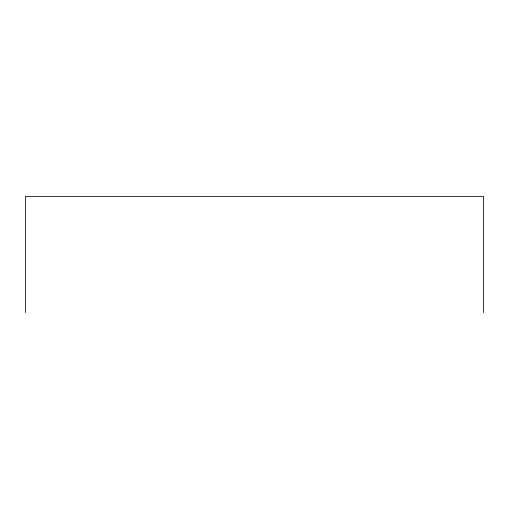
<?xml version="1.0" encoding="UTF-8"?>
<svg xmlns="http://www.w3.org/2000/svg" width="509" height="509" viewBox="0 0 509 509"><rect width="100%" height="100%" fill="white"/><g stroke="black" fill="none" stroke-linecap="round" stroke-linejoin="round"><path stroke-width="0.76" d="M483.55 312.628L483.55 196.372L25.45 196.372L25.45 312.628"/></g></svg>
